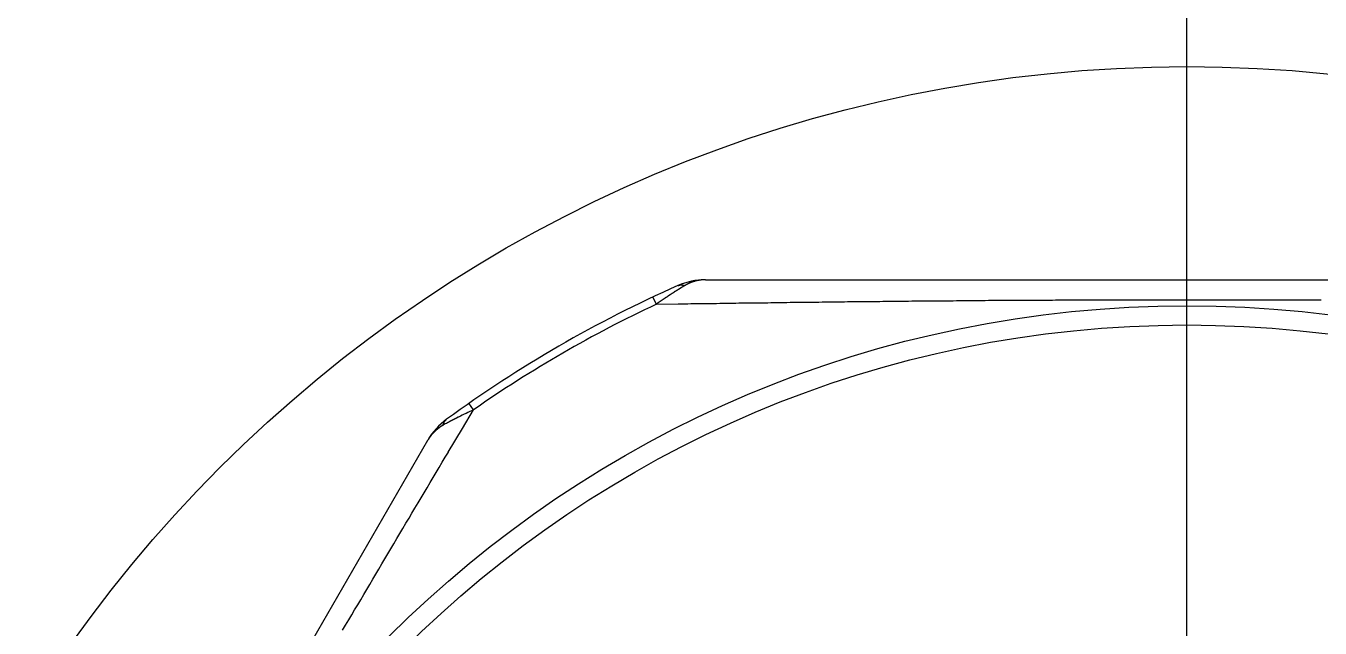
# Model space of a CAD drawing. Header units: millimetres. Extents: x 0 to 5600, y -67 to 2530.
# Drawn here: x 5095.01 to 5104.79, y 937.22 to 941.77 of the extents above; entities that cross this region are included whole.
import ezdxf
from ezdxf.lldxf.tags import DXFTag

# ---------------------------------------------------------------- set-up
doc = ezdxf.new("R2010")
doc.units = ezdxf.units.MM
doc.layers.add('내부선 및 부속', color=4, linetype='Continuous')
doc.layers.add('중심선', color=1, linetype='DASHED')
tags = doc.linetypes.add('DASHDOT', pattern=[70, 31, -13, 13, -13]).pattern_tags.tags
tags[10:11] = [DXFTag(74, 4), DXFTag(75, 0), DXFTag(340, '0'), DXFTag(46, 0.0), DXFTag(50, 0.0), DXFTag(44, 0.0), DXFTag(45, 0.0)]
tags[8:9] = [DXFTag(74, 4), DXFTag(75, 0), DXFTag(340, '0'), DXFTag(46, 0.0), DXFTag(50, 0.0), DXFTag(44, 0.0), DXFTag(45, 0.0)]
tags[6:7] = [DXFTag(74, 4), DXFTag(75, 0), DXFTag(340, '0'), DXFTag(46, 0.0), DXFTag(50, 0.0), DXFTag(44, 0.0), DXFTag(45, 0.0)]
tags[4:5] = [DXFTag(74, 4), DXFTag(75, 0), DXFTag(340, '0'), DXFTag(46, 0.0), DXFTag(50, 0.0), DXFTag(44, 0.0), DXFTag(45, 0.0)]
tags = doc.linetypes.add('DASHED', pattern=[25.72, 12.86, -12.86]).pattern_tags.tags
tags[6:7] = [DXFTag(74, 4), DXFTag(75, 0), DXFTag(340, '0'), DXFTag(46, 0.0), DXFTag(50, 0.0), DXFTag(44, 0.0), DXFTag(45, 0.0)]
tags[4:5] = [DXFTag(74, 4), DXFTag(75, 0), DXFTag(340, '0'), DXFTag(46, 0.0), DXFTag(50, 0.0), DXFTag(44, 0.0), DXFTag(45, 0.0)]

msp = doc.modelspace()

# ---------------------------------------------------------------- linework, layer by layer
at = {"layer": '내부선 및 부속', "linetype": 'Continuous'}
for p, q in [((5100.1444, 939.8493), (5107.4213, 939.8493)), ((5099.7472, 939.719), (5099.7728, 939.6646)), ((5099.7732, 939.6648), (5099.9375, 939.6672)), ((5098.3072, 938.7259), (5098.3917, 938.8672)), ((5098.3912, 938.8669), (5098.3568, 938.9162)), ((5098.2006, 938.5474), (5098.3072, 938.7259)), ((5094.4069, 932.3355), (5098.0454, 938.6375))]:
    msp.add_line(p, q, dxfattribs=at)
at = {"layer": '내부선 및 부속', "linetype": 'Continuous', "flags": 128}
for points in [[(5100.1448, 939.8489), (5100.1438, 939.8489), (5100.1428, 939.8489), (5100.1408, 939.8489), (5100.1398, 939.8489), (5100.1388, 939.8489), (5100.1378, 939.8489), (5100.1368, 939.8489), (5100.1358, 939.8489), (5100.1348, 939.8489), (5100.1338, 939.8489), (5100.1328, 939.8489), (5100.1318, 939.8489), (5100.1308, 939.8489), (5100.1298, 939.8489), (5100.1288, 939.8489), (5100.1278, 939.8489), (5100.1268, 939.8489), (5100.1258, 939.8489), (5100.1248, 939.8489), (5100.1238, 939.8489), (5100.1228, 939.8489), (5100.1218, 939.8479), (5100.1208, 939.8479), (5100.1198, 939.8479), (5100.1188, 939.8479), (5100.1178, 939.8479), (5100.1168, 939.8479), (5100.1158, 939.8479), (5100.1148, 939.8479), (5100.1138, 939.8479), (5100.1128, 939.8479), (5100.1118, 939.8479), (5100.1108, 939.8469), (5100.1098, 939.8469), (5100.1088, 939.8469), (5100.1078, 939.8469), (5100.1068, 939.8469), (5100.1058, 939.8469), (5100.1048, 939.8469), (5100.1038, 939.8459), (5100.1018, 939.8459), (5100.1008, 939.8459), (5100.0998, 939.8459), (5100.0988, 939.8459), (5100.0978, 939.8459), (5100.0968, 939.8459), (5100.0958, 939.8449), (5100.0948, 939.8449), (5100.0938, 939.8449), (5100.0928, 939.8449), (5100.0918, 939.8449), (5100.0908, 939.8439), (5100.0898, 939.8439), (5100.0888, 939.8439), (5100.0878, 939.8439), (5100.0868, 939.8439), (5100.0858, 939.8429), (5100.0848, 939.8429), (5100.0838, 939.8429), (5100.0828, 939.8429), (5100.0818, 939.8429), (5100.0808, 939.8419), (5100.0798, 939.8419), (5100.0788, 939.8419), (5100.0778, 939.8419), (5100.0768, 939.8409), (5100.0758, 939.8409), (5100.0748, 939.8409), (5100.0738, 939.8409), (5100.0728, 939.8399), (5100.0718, 939.8399), (5100.0708, 939.8399), (5100.0698, 939.8399), (5100.0688, 939.8389), (5100.0678, 939.8389), (5100.0668, 939.8389), (5100.0658, 939.8389), (5100.0648, 939.8379), (5100.0638, 939.8379), (5100.0628, 939.8379), (5100.0618, 939.8369), (5100.0608, 939.8369), (5100.0598, 939.8369), (5100.0588, 939.8369), (5100.0578, 939.8359), (5100.0568, 939.8359), (5100.0558, 939.8359), (5100.0548, 939.8349), (5100.0538, 939.8349), (5100.0528, 939.8349), (5100.0518, 939.8339), (5100.0508, 939.8339), (5100.0498, 939.8339), (5100.0488, 939.8329), (5100.0478, 939.8329), (5100.0468, 939.8329), (5100.0458, 939.8319), (5100.0448, 939.8319), (5100.0438, 939.8319), (5100.0428, 939.8309), (5100.0428, 939.8309), (5100.0418, 939.8309), (5100.0408, 939.8309), (5100.0398, 939.8299), (5100.0388, 939.8299), (5100.0378, 939.8299), (5100.0368, 939.8289), (5100.0368, 939.8289), (5100.0358, 939.8279), (5100.0348, 939.8279), (5100.0338, 939.8279), (5100.0328, 939.8269), (5100.0318, 939.8269), (5100.0308, 939.8259), (5100.0298, 939.8259), (5100.0288, 939.8259), (5100.0278, 939.8249), (5100.0268, 939.8249), (5100.0258, 939.8239), (5100.0248, 939.8239), (5100.0238, 939.8239), (5100.0228, 939.8229), (5100.0218, 939.8229), (5100.0208, 939.8219), (5100.0198, 939.8219), (5100.0188, 939.8219), (5100.0178, 939.8209), (5100.0168, 939.8209), (5100.0158, 939.8199), (5100.0158, 939.8199), (5100.0148, 939.8189), (5100.0138, 939.8189), (5100.0128, 939.8179), (5100.0118, 939.8179), (5100.0108, 939.8179), (5100.0098, 939.8169), (5100.0088, 939.8169), (5100.0078, 939.8159), (5100.0068, 939.8159), (5100.0058, 939.8149), (5100.0048, 939.8149), (5100.0038, 939.8139), (5100.0028, 939.8139), (5100.0028, 939.8129), (5100.0018, 939.8129), (5100.0008, 939.8119), (5099.9998, 939.8119), (5099.9988, 939.8109), (5099.9978, 939.8109), (5099.9968, 939.8099), (5099.9958, 939.8099), (5099.9948, 939.8089), (5099.9938, 939.8089), (5099.9928, 939.8079), (5099.9928, 939.8079), (5099.9918, 939.8069), (5099.9908, 939.8069), (5099.9898, 939.8059), (5099.9888, 939.8059), (5099.9878, 939.8049), (5099.9878, 939.8049)], [(5099.9878, 939.8049), (5099.9868, 939.8049), (5099.9858, 939.8039), (5099.9848, 939.8039), (5099.9838, 939.8029), (5099.9828, 939.8019), (5099.9818, 939.8019), (5099.9808, 939.8009), (5099.9798, 939.8009), (5099.9788, 939.7999), (5099.9778, 939.7989), (5099.9768, 939.7989), (5099.9758, 939.7979), (5099.9748, 939.7979), (5099.9738, 939.7969), (5099.9728, 939.7959), (5099.9718, 939.7959), (5099.9708, 939.7949), (5099.9698, 939.7949), (5099.9688, 939.7939), (5099.9678, 939.7929), (5099.9668, 939.7929), (5099.9658, 939.7919), (5099.9648, 939.7919), (5099.9638, 939.7909), (5099.9628, 939.7899), (5099.9618, 939.7899), (5099.9608, 939.7889), (5099.9598, 939.7889), (5099.9588, 939.7879), (5099.9578, 939.7869), (5099.9568, 939.7869), (5099.9558, 939.7859), (5099.9548, 939.7849), (5099.9538, 939.7849), (5099.9528, 939.7839), (5099.9518, 939.7839), (5099.9508, 939.7829), (5099.9498, 939.7819), (5099.9488, 939.7819), (5099.9478, 939.7809), (5099.9468, 939.7809), (5099.9458, 939.7799), (5099.9448, 939.7789), (5099.9438, 939.7789), (5099.9428, 939.7779), (5099.9418, 939.7769), (5099.9408, 939.7769), (5099.9398, 939.7759), (5099.9388, 939.7759), (5099.9378, 939.7749), (5099.9368, 939.7739), (5099.9358, 939.7739), (5099.9348, 939.7729), (5099.9338, 939.7719), (5099.9328, 939.7719), (5099.9318, 939.7709), (5099.9308, 939.7709), (5099.9298, 939.7699), (5099.9288, 939.7689), (5099.9278, 939.7689), (5099.9268, 939.7679), (5099.9258, 939.7669), (5099.9248, 939.7669), (5099.9238, 939.7659), (5099.9228, 939.7659), (5099.9218, 939.7649), (5099.9208, 939.7639), (5099.9198, 939.7639), (5099.9188, 939.7629), (5099.9178, 939.7619), (5099.9168, 939.7619), (5099.9158, 939.7609), (5099.9148, 939.7609), (5099.9138, 939.7599), (5099.9128, 939.7589), (5099.9118, 939.7589), (5099.9108, 939.7579), (5099.9098, 939.7569), (5099.9088, 939.7569), (5099.9078, 939.7559), (5099.9078, 939.7559), (5099.9068, 939.7549), (5099.9058, 939.7539), (5099.9048, 939.7539), (5099.9038, 939.7529), (5099.9028, 939.7519), (5099.9018, 939.7519), (5099.9008, 939.7509), (5099.8998, 939.7499), (5099.8988, 939.7499), (5099.8978, 939.7489), (5099.8968, 939.7489), (5099.8958, 939.7479), (5099.8948, 939.7469), (5099.8938, 939.7469), (5099.8928, 939.7459), (5099.8918, 939.7449), (5099.8908, 939.7449), (5099.8898, 939.7439), (5099.8888, 939.7429), (5099.8888, 939.7429), (5099.8878, 939.7429), (5099.8868, 939.7419), (5099.8858, 939.7409), (5099.8848, 939.7409), (5099.8838, 939.7399), (5099.8828, 939.7399), (5099.8818, 939.7389), (5099.8808, 939.7379), (5099.8798, 939.7379), (5099.8788, 939.7369), (5099.8778, 939.7359), (5099.8768, 939.7359), (5099.8758, 939.7349), (5099.8748, 939.7339), (5099.8738, 939.7339), (5099.8728, 939.7329), (5099.8718, 939.7319), (5099.8708, 939.7319), (5099.8698, 939.7309), (5099.8688, 939.7309), (5099.8678, 939.7299), (5099.8668, 939.7289), (5099.8658, 939.7289), (5099.8648, 939.7279), (5099.8638, 939.7269), (5099.8628, 939.7269), (5099.8618, 939.7259), (5099.8618, 939.7249), (5099.8608, 939.7249), (5099.8598, 939.7239), (5099.8588, 939.7229), (5099.8578, 939.7229), (5099.8568, 939.7219), (5099.8558, 939.7209), (5099.8548, 939.7209), (5099.8538, 939.7199), (5099.8528, 939.7189), (5099.8518, 939.7189), (5099.8508, 939.7179), (5099.8498, 939.7179), (5099.8488, 939.7169), (5099.8478, 939.7159), (5099.8468, 939.7159), (5099.8458, 939.7149), (5099.8448, 939.7139), (5099.8438, 939.7139), (5099.8428, 939.7129), (5099.8418, 939.7119), (5099.8408, 939.7119), (5099.8398, 939.7109), (5099.8388, 939.7099), (5099.8378, 939.7099), (5099.8368, 939.7089), (5099.8358, 939.7079), (5099.8348, 939.7079), (5099.8338, 939.7069), (5099.8328, 939.7059), (5099.8318, 939.7059), (5099.8308, 939.7049), (5099.8308, 939.7049)], [(5099.9368, 939.8049), (5099.9368, 939.8059), (5099.9368, 939.8059), (5099.9378, 939.8059), (5099.9378, 939.8059), (5099.9378, 939.8059), (5099.9378, 939.8059), (5099.9388, 939.8059), (5099.9388, 939.8059), (5099.9388, 939.8069), (5099.9398, 939.8069), (5099.9398, 939.8069), (5099.9398, 939.8069), (5099.9408, 939.8069), (5099.9408, 939.8069), (5099.9408, 939.8069), (5099.9418, 939.8069), (5099.9418, 939.8069), (5099.9418, 939.8069), (5099.9418, 939.8079), (5099.9428, 939.8079), (5099.9428, 939.8079), (5099.9428, 939.8079), (5099.9438, 939.8079), (5099.9438, 939.8079), (5099.9438, 939.8079), (5099.9448, 939.8079), (5099.9448, 939.8079), (5099.9448, 939.8079), (5099.9458, 939.8079), (5099.9458, 939.8089), (5099.9458, 939.8089), (5099.9468, 939.8089), (5099.9468, 939.8089), (5099.9468, 939.8089), (5099.9478, 939.8089), (5099.9478, 939.8089), (5099.9478, 939.8089), (5099.9488, 939.8089), (5099.9488, 939.8089), (5099.9488, 939.8089), (5099.9498, 939.8089), (5099.9498, 939.8089), (5099.9498, 939.8089), (5099.9508, 939.8089), (5099.9508, 939.8099), (5099.9508, 939.8099), (5099.9508, 939.8099), (5099.9518, 939.8099), (5099.9518, 939.8099), (5099.9518, 939.8099), (5099.9528, 939.8099), (5099.9528, 939.8099), (5099.9528, 939.8099), (5099.9538, 939.8099), (5099.9538, 939.8099), (5099.9538, 939.8099), (5099.9548, 939.8099), (5099.9548, 939.8099), (5099.9548, 939.8099), (5099.9558, 939.8099), (5099.9558, 939.8099), (5099.9558, 939.8099), (5099.9568, 939.8099), (5099.9568, 939.8099), (5099.9568, 939.8099), (5099.9578, 939.8099), (5099.9578, 939.8099), (5099.9578, 939.8099), (5099.9588, 939.8099), (5099.9588, 939.8099), (5099.9588, 939.8099), (5099.9598, 939.8099), (5099.9598, 939.8099), (5099.9598, 939.8099), (5099.9608, 939.8099), (5099.9608, 939.8099), (5099.9608, 939.8099), (5099.9618, 939.8099), (5099.9618, 939.8099), (5099.9618, 939.8099), (5099.9628, 939.8099), (5099.9628, 939.8099), (5099.9628, 939.8099), (5099.9638, 939.8099), (5099.9638, 939.8099), (5099.9638, 939.8099), (5099.9648, 939.8099), (5099.9648, 939.8099), (5099.9648, 939.8099), (5099.9658, 939.8099), (5099.9658, 939.8099), (5099.9658, 939.8099), (5099.9668, 939.8099), (5099.9668, 939.8099), (5099.9668, 939.8099), (5099.9678, 939.8099), (5099.9678, 939.8099), (5099.9678, 939.8099), (5099.9688, 939.8099), (5099.9688, 939.8099), (5099.9688, 939.8099), (5099.9688, 939.8099), (5099.9698, 939.8099), (5099.9698, 939.8099), (5099.9698, 939.8099), (5099.9708, 939.8099), (5099.9708, 939.8099), (5099.9708, 939.8099), (5099.9718, 939.8089), (5099.9718, 939.8089), (5099.9718, 939.8089), (5099.9728, 939.8089), (5099.9728, 939.8089), (5099.9728, 939.8089), (5099.9738, 939.8089), (5099.9738, 939.8089), (5099.9738, 939.8089), (5099.9748, 939.8089), (5099.9748, 939.8089), (5099.9748, 939.8089), (5099.9758, 939.8089), (5099.9758, 939.8089), (5099.9758, 939.8089), (5099.9768, 939.8089), (5099.9768, 939.8089), (5099.9768, 939.8079), (5099.9778, 939.8079), (5099.9778, 939.8079), (5099.9778, 939.8079), (5099.9788, 939.8079), (5099.9788, 939.8079), (5099.9788, 939.8079), (5099.9798, 939.8079), (5099.9798, 939.8079), (5099.9798, 939.8079), (5099.9808, 939.8079), (5099.9808, 939.8079), (5099.9808, 939.8079), (5099.9808, 939.8069), (5099.9818, 939.8069), (5099.9818, 939.8069), (5099.9818, 939.8069), (5099.9828, 939.8069), (5099.9828, 939.8069), (5099.9828, 939.8069), (5099.9838, 939.8069), (5099.9838, 939.8069), (5099.9838, 939.8069), (5099.9848, 939.8069), (5099.9848, 939.8059), (5099.9848, 939.8059), (5099.9858, 939.8059), (5099.9858, 939.8059), (5099.9858, 939.8059), (5099.9868, 939.8059), (5099.9868, 939.8059), (5099.9868, 939.8059), (5099.9878, 939.8059), (5099.9878, 939.8049), (5099.9878, 939.8049), (5099.9878, 939.8049)], [(5099.9378, 939.6669), (5099.9618, 939.6679), (5099.9858, 939.6679), (5100.0098, 939.6679), (5100.0338, 939.6689), (5100.0588, 939.6689), (5100.0828, 939.6689), (5100.1068, 939.6699), (5100.1308, 939.6699), (5100.1548, 939.6699), (5100.1798, 939.6709), (5100.2038, 939.6709), (5100.2278, 939.6709), (5100.2518, 939.6719), (5100.2758, 939.6719), (5100.2998, 939.6719), (5100.3248, 939.6729), (5100.3488, 939.6729), (5100.3728, 939.6729), (5100.3968, 939.6739), (5100.4208, 939.6739), (5100.4458, 939.6739), (5100.4698, 939.6749), (5100.4938, 939.6749), (5100.5178, 939.6749), (5100.5418, 939.6759), (5100.5658, 939.6759), (5100.5908, 939.6759), (5100.6148, 939.6759), (5100.6388, 939.6769), (5100.6628, 939.6769), (5100.6868, 939.6769), (5100.7118, 939.6779), (5100.7358, 939.6779), (5100.7598, 939.6779), (5100.7838, 939.6789), (5100.8078, 939.6789), (5100.8318, 939.6789), (5100.8568, 939.6799), (5100.8808, 939.6799), (5100.9048, 939.6799), (5100.9288, 939.6799), (5100.9528, 939.6809), (5100.9778, 939.6809), (5101.0018, 939.6809), (5101.0258, 939.6819), (5101.0498, 939.6819), (5101.0738, 939.6819), (5101.0978, 939.6819), (5101.1228, 939.6829), (5101.1468, 939.6829), (5101.1708, 939.6829), (5101.1948, 939.6829), (5101.2188, 939.6839), (5101.2438, 939.6839), (5101.2678, 939.6839), (5101.2918, 939.6849), (5101.3158, 939.6849), (5101.3398, 939.6849), (5101.3648, 939.6849), (5101.3888, 939.6859), (5101.4128, 939.6859), (5101.4368, 939.6859), (5101.4608, 939.6859), (5101.4848, 939.6869), (5101.5098, 939.6869), (5101.5338, 939.6869), (5101.5578, 939.6869), (5101.5818, 939.6879), (5101.6058, 939.6879), (5101.6308, 939.6879), (5101.6548, 939.6879), (5101.6788, 939.6879), (5101.7028, 939.6889), (5101.7268, 939.6889), (5101.7508, 939.6889), (5101.7758, 939.6889), (5101.7998, 939.6899), (5101.8238, 939.6899), (5101.8478, 939.6899), (5101.8718, 939.6899), (5101.8968, 939.6899), (5101.9208, 939.6909), (5101.9448, 939.6909), (5101.9688, 939.6909), (5101.9928, 939.6909), (5102.0168, 939.6909), (5102.0418, 939.6919), (5102.0658, 939.6919), (5102.0898, 939.6919), (5102.1138, 939.6919), (5102.1378, 939.6919), (5102.1628, 939.6929), (5102.1868, 939.6929), (5102.2108, 939.6929), (5102.2348, 939.6929), (5102.2588, 939.6929), (5102.2838, 939.6939), (5102.3078, 939.6939), (5102.3318, 939.6939), (5102.3558, 939.6939), (5102.3558, 939.6939), (5102.3798, 939.6939), (5102.4038, 939.6939), (5102.4288, 939.6939), (5102.4528, 939.6949), (5102.4768, 939.6949), (5102.5008, 939.6949), (5102.5248, 939.6949), (5102.5498, 939.6949), (5102.5738, 939.6949), (5102.5978, 939.6959), (5102.6218, 939.6959), (5102.6458, 939.6959), (5102.6698, 939.6959), (5102.6948, 939.6959), (5102.7188, 939.6959), (5102.7428, 939.6959), (5102.7668, 939.6959), (5102.7908, 939.6969), (5102.8158, 939.6969), (5102.8398, 939.6969), (5102.8638, 939.6969), (5102.8878, 939.6969), (5102.9118, 939.6969), (5102.9368, 939.6969), (5102.9608, 939.6969), (5102.9848, 939.6969), (5103.0088, 939.6979), (5103.0328, 939.6979), (5103.0568, 939.6979), (5103.0818, 939.6979), (5103.1058, 939.6979), (5103.1298, 939.6979), (5103.1538, 939.6979), (5103.1778, 939.6979), (5103.2028, 939.6979), (5103.2268, 939.6979), (5103.2508, 939.6979), (5103.2748, 939.6979), (5103.2988, 939.6979), (5103.3238, 939.6979), (5103.3478, 939.6989), (5103.3718, 939.6989), (5103.3958, 939.6989), (5103.4198, 939.6989), (5103.4438, 939.6989), (5103.4688, 939.6989), (5103.4928, 939.6989), (5103.5168, 939.6989), (5103.5408, 939.6989), (5103.5648, 939.6989), (5103.5898, 939.6989), (5103.6138, 939.6989), (5103.6378, 939.6989), (5103.6618, 939.6989), (5103.6858, 939.6989), (5103.7098, 939.6989), (5103.7348, 939.6989), (5103.7588, 939.6989), (5103.7828, 939.6989), (5103.7828, 939.6989)], [(5103.7828, 939.6989), (5103.8068, 939.6989), (5103.8308, 939.6989), (5103.8558, 939.6989), (5103.8798, 939.6989), (5103.9038, 939.6989), (5103.9278, 939.6989), (5103.9518, 939.6989), (5103.9768, 939.6989), (5104.0008, 939.6989), (5104.0248, 939.6989), (5104.0488, 939.6989), (5104.0728, 939.6989), (5104.0968, 939.6989), (5104.1218, 939.6989), (5104.1458, 939.6989), (5104.1698, 939.6989), (5104.1938, 939.6989), (5104.2178, 939.6989), (5104.2428, 939.6989), (5104.2668, 939.6979), (5104.2908, 939.6979), (5104.3148, 939.6979), (5104.3388, 939.6979), (5104.3628, 939.6979), (5104.3878, 939.6979), (5104.4118, 939.6979), (5104.4358, 939.6979), (5104.4598, 939.6979), (5104.4838, 939.6979), (5104.5088, 939.6979), (5104.5328, 939.6979), (5104.5568, 939.6979), (5104.5808, 939.6969), (5104.6048, 939.6969), (5104.6298, 939.6969), (5104.6538, 939.6969), (5104.6778, 939.6969), (5104.7018, 939.6969), (5104.7258, 939.6969), (5104.7498, 939.6969), (5104.7748, 939.6969), (5104.7988, 939.6969)], [(5098.1618, 938.7509), (5098.1608, 938.7509), (5098.1608, 938.7499), (5098.1598, 938.7499), (5098.1598, 938.7499), (5098.1588, 938.7489), (5098.1588, 938.7489), (5098.1578, 938.7489), (5098.1568, 938.7479), (5098.1568, 938.7479), (5098.1558, 938.7479), (5098.1558, 938.7469), (5098.1548, 938.7469), (5098.1548, 938.7469), (5098.1538, 938.7459), (5098.1528, 938.7459), (5098.1528, 938.7459), (5098.1518, 938.7449), (5098.1518, 938.7449), (5098.1508, 938.7449), (5098.1508, 938.7439), (5098.1498, 938.7439), (5098.1488, 938.7439), (5098.1488, 938.7429), (5098.1478, 938.7429), (5098.1478, 938.7429), (5098.1468, 938.7419), (5098.1468, 938.7419), (5098.1458, 938.7409), (5098.1458, 938.7409), (5098.1448, 938.7409), (5098.1438, 938.7399), (5098.1438, 938.7399), (5098.1428, 938.7399), (5098.1428, 938.7389), (5098.1418, 938.7389), (5098.1418, 938.7389), (5098.1408, 938.7379), (5098.1408, 938.7379), (5098.1398, 938.7379), (5098.1398, 938.7369), (5098.1388, 938.7369), (5098.1378, 938.7359), (5098.1378, 938.7359), (5098.1368, 938.7359), (5098.1368, 938.7349), (5098.1358, 938.7349), (5098.1358, 938.7349), (5098.1348, 938.7339), (5098.1348, 938.7339), (5098.1338, 938.7329), (5098.1338, 938.7329), (5098.1328, 938.7329), (5098.1318, 938.7319), (5098.1318, 938.7319), (5098.1308, 938.7309), (5098.1308, 938.7309), (5098.1298, 938.7309), (5098.1298, 938.7299), (5098.1288, 938.7299), (5098.1288, 938.7299), (5098.1278, 938.7289), (5098.1278, 938.7289), (5098.1268, 938.7279), (5098.1268, 938.7279), (5098.1258, 938.7279), (5098.1258, 938.7269), (5098.1248, 938.7269), (5098.1248, 938.7259), (5098.1238, 938.7259), (5098.1228, 938.7259), (5098.1228, 938.7249), (5098.1218, 938.7249), (5098.1218, 938.7239), (5098.1208, 938.7239), (5098.1208, 938.7239), (5098.1198, 938.7229), (5098.1198, 938.7229), (5098.1188, 938.7219), (5098.1188, 938.7219), (5098.1178, 938.7219), (5098.1178, 938.7209), (5098.1168, 938.7209), (5098.1168, 938.7199), (5098.1158, 938.7199), (5098.1158, 938.7189), (5098.1148, 938.7189), (5098.1148, 938.7189), (5098.1138, 938.7179), (5098.1138, 938.7179), (5098.1128, 938.7169), (5098.1128, 938.7169), (5098.1118, 938.7169), (5098.1118, 938.7159), (5098.1108, 938.7159), (5098.1108, 938.7149), (5098.1098, 938.7149), (5098.1098, 938.7139), (5098.1088, 938.7139), (5098.1088, 938.7139), (5098.1078, 938.7129), (5098.1078, 938.7129), (5098.1078, 938.7129), (5098.1068, 938.7119), (5098.1068, 938.7119), (5098.1058, 938.7109), (5098.1058, 938.7109), (5098.1048, 938.7099), (5098.1048, 938.7099), (5098.1038, 938.7099), (5098.1038, 938.7089), (5098.1028, 938.7089), (5098.1028, 938.7079), (5098.1018, 938.7079), (5098.1018, 938.7069), (5098.1008, 938.7069), (5098.1008, 938.7059), (5098.0998, 938.7059), (5098.0998, 938.7059), (5098.0988, 938.7049), (5098.0988, 938.7049), (5098.0978, 938.7039), (5098.0978, 938.7039), (5098.0968, 938.7029), (5098.0968, 938.7029), (5098.0958, 938.7019), (5098.0958, 938.7019), (5098.0958, 938.7009), (5098.0948, 938.7009), (5098.0948, 938.7009)], [(5098.1618, 938.7509), (5098.1618, 938.7509), (5098.1618, 938.7519), (5098.1618, 938.7519), (5098.1618, 938.7519), (5098.1618, 938.7529), (5098.1618, 938.7529), (5098.1618, 938.7529), (5098.1618, 938.7539), (5098.1628, 938.7539), (5098.1628, 938.7539), (5098.1628, 938.7549), (5098.1628, 938.7549), (5098.1628, 938.7549), (5098.1628, 938.7559), (5098.1628, 938.7559), (5098.1628, 938.7559), (5098.1628, 938.7559), (5098.1628, 938.7569), (5098.1628, 938.7569), (5098.1628, 938.7569), (5098.1628, 938.7579), (5098.1638, 938.7579), (5098.1638, 938.7579), (5098.1638, 938.7589), (5098.1638, 938.7589), (5098.1638, 938.7589), (5098.1638, 938.7599), (5098.1638, 938.7599), (5098.1638, 938.7599), (5098.1638, 938.7609), (5098.1638, 938.7609), (5098.1638, 938.7609), (5098.1648, 938.7619), (5098.1648, 938.7619), (5098.1648, 938.7619), (5098.1648, 938.7619), (5098.1648, 938.7629), (5098.1648, 938.7629), (5098.1648, 938.7629), (5098.1648, 938.7639), (5098.1648, 938.7639), (5098.1648, 938.7639), (5098.1658, 938.7649), (5098.1658, 938.7649), (5098.1658, 938.7649), (5098.1658, 938.7659), (5098.1658, 938.7659), (5098.1658, 938.7659), (5098.1658, 938.7669), (5098.1658, 938.7669), (5098.1668, 938.7669), (5098.1668, 938.7669), (5098.1668, 938.7679), (5098.1668, 938.7679), (5098.1668, 938.7679), (5098.1668, 938.7689), (5098.1668, 938.7689), (5098.1668, 938.7689), (5098.1678, 938.7699), (5098.1678, 938.7699), (5098.1678, 938.7699), (5098.1678, 938.7699), (5098.1678, 938.7709), (5098.1678, 938.7709), (5098.1678, 938.7709), (5098.1688, 938.7719), (5098.1688, 938.7719), (5098.1688, 938.7719), (5098.1688, 938.7729), (5098.1688, 938.7729), (5098.1688, 938.7729), (5098.1688, 938.7739), (5098.1698, 938.7739), (5098.1698, 938.7739), (5098.1698, 938.7739), (5098.1698, 938.7749), (5098.1698, 938.7749), (5098.1698, 938.7749), (5098.1708, 938.7759), (5098.1708, 938.7759), (5098.1708, 938.7759), (5098.1708, 938.7759), (5098.1708, 938.7769), (5098.1708, 938.7769), (5098.1718, 938.7769), (5098.1718, 938.7779), (5098.1718, 938.7779), (5098.1718, 938.7779), (5098.1718, 938.7779), (5098.1718, 938.7789), (5098.1728, 938.7789), (5098.1728, 938.7789), (5098.1728, 938.7799), (5098.1728, 938.7799), (5098.1728, 938.7799), (5098.1728, 938.7799), (5098.1738, 938.7809), (5098.1738, 938.7809), (5098.1738, 938.7809), (5098.1738, 938.7819), (5098.1738, 938.7819), (5098.1738, 938.7819), (5098.1748, 938.7819), (5098.1748, 938.7819), (5098.1748, 938.7829), (5098.1748, 938.7829), (5098.1748, 938.7829), (5098.1758, 938.7829), (5098.1758, 938.7839), (5098.1758, 938.7839), (5098.1758, 938.7839), (5098.1758, 938.7849), (5098.1768, 938.7849), (5098.1768, 938.7849), (5098.1768, 938.7849), (5098.1768, 938.7859), (5098.1768, 938.7859), (5098.1778, 938.7859), (5098.1778, 938.7859), (5098.1778, 938.7869), (5098.1778, 938.7869), (5098.1778, 938.7869), (5098.1788, 938.7869), (5098.1788, 938.7879), (5098.1788, 938.7879), (5098.1788, 938.7879), (5098.1798, 938.7879), (5098.1798, 938.7889), (5098.1798, 938.7889), (5098.1798, 938.7889), (5098.1808, 938.7889), (5098.1808, 938.7899), (5098.1808, 938.7899), (5098.1808, 938.7899), (5098.1808, 938.7899), (5098.1818, 938.7899), (5098.1818, 938.7909), (5098.1818, 938.7909), (5098.1818, 938.7909), (5098.1828, 938.7909), (5098.1828, 938.7919), (5098.1828, 938.7919), (5098.1828, 938.7919), (5098.1838, 938.7919), (5098.1838, 938.7929), (5098.1838, 938.7929), (5098.1838, 938.7929), (5098.1848, 938.7929), (5098.1848, 938.7929), (5098.1848, 938.7939), (5098.1848, 938.7939), (5098.1858, 938.7939), (5098.1858, 938.7939), (5098.1858, 938.7939), (5098.1858, 938.7949), (5098.1868, 938.7949), (5098.1868, 938.7949), (5098.1868, 938.7949), (5098.1868, 938.7949), (5098.1878, 938.7959), (5098.1878, 938.7959)], [(5098.2778, 938.8129), (5098.2778, 938.8119), (5098.2768, 938.8119), (5098.2768, 938.8119), (5098.2758, 938.8119), (5098.2758, 938.8109), (5098.2748, 938.8109), (5098.2748, 938.8109), (5098.2738, 938.8109), (5098.2738, 938.8099), (5098.2728, 938.8099), (5098.2728, 938.8099), (5098.2718, 938.8089), (5098.2718, 938.8089), (5098.2708, 938.8089), (5098.2698, 938.8089), (5098.2698, 938.8079), (5098.2688, 938.8079), (5098.2688, 938.8079), (5098.2678, 938.8079), (5098.2678, 938.8069), (5098.2668, 938.8069), (5098.2668, 938.8069), (5098.2658, 938.8069), (5098.2658, 938.8059), (5098.2648, 938.8059), (5098.2648, 938.8059), (5098.2638, 938.8049), (5098.2638, 938.8049), (5098.2628, 938.8049), (5098.2618, 938.8049), (5098.2618, 938.8039), (5098.2608, 938.8039), (5098.2608, 938.8039), (5098.2598, 938.8039), (5098.2598, 938.8029), (5098.2588, 938.8029), (5098.2588, 938.8029), (5098.2578, 938.8019), (5098.2578, 938.8019), (5098.2568, 938.8019), (5098.2568, 938.8019), (5098.2558, 938.8009), (5098.2558, 938.8009), (5098.2548, 938.8009), (5098.2548, 938.8009), (5098.2538, 938.7999), (5098.2528, 938.7999), (5098.2528, 938.7999), (5098.2518, 938.7989), (5098.2518, 938.7989), (5098.2508, 938.7989), (5098.2508, 938.7989), (5098.2498, 938.7979), (5098.2498, 938.7979), (5098.2488, 938.7979), (5098.2488, 938.7979), (5098.2478, 938.7969), (5098.2478, 938.7969), (5098.2468, 938.7969), (5098.2468, 938.7959), (5098.2458, 938.7959), (5098.2448, 938.7959), (5098.2448, 938.7959), (5098.2438, 938.7949), (5098.2438, 938.7949), (5098.2428, 938.7949), (5098.2428, 938.7949), (5098.2418, 938.7939), (5098.2418, 938.7939), (5098.2408, 938.7939), (5098.2408, 938.7929), (5098.2398, 938.7929), (5098.2398, 938.7929), (5098.2388, 938.7929), (5098.2388, 938.7919), (5098.2378, 938.7919), (5098.2378, 938.7919), (5098.2368, 938.7919), (5098.2358, 938.7909), (5098.2358, 938.7909), (5098.2348, 938.7909), (5098.2348, 938.7899), (5098.2338, 938.7899), (5098.2338, 938.7899), (5098.2328, 938.7899), (5098.2328, 938.7889), (5098.2318, 938.7889), (5098.2318, 938.7889), (5098.2308, 938.7889), (5098.2308, 938.7879), (5098.2298, 938.7879), (5098.2298, 938.7879), (5098.2288, 938.7869), (5098.2288, 938.7869), (5098.2278, 938.7869), (5098.2268, 938.7869), (5098.2268, 938.7859), (5098.2258, 938.7859), (5098.2258, 938.7859), (5098.2248, 938.7859), (5098.2248, 938.7859), (5098.2248, 938.7849), (5098.2238, 938.7849), (5098.2238, 938.7849), (5098.2228, 938.7839), (5098.2228, 938.7839), (5098.2218, 938.7839), (5098.2218, 938.7839), (5098.2208, 938.7829), (5098.2208, 938.7829), (5098.2198, 938.7829), (5098.2198, 938.7819), (5098.2188, 938.7819), (5098.2188, 938.7819), (5098.2178, 938.7819), (5098.2168, 938.7809), (5098.2168, 938.7809), (5098.2158, 938.7809), (5098.2158, 938.7809), (5098.2148, 938.7799), (5098.2148, 938.7799), (5098.2138, 938.7799), (5098.2138, 938.7789), (5098.2128, 938.7789), (5098.2128, 938.7789), (5098.2118, 938.7789), (5098.2118, 938.7779), (5098.2108, 938.7779), (5098.2108, 938.7779), (5098.2098, 938.7769), (5098.2098, 938.7769), (5098.2088, 938.7769), (5098.2088, 938.7769), (5098.2078, 938.7759), (5098.2068, 938.7759), (5098.2068, 938.7759), (5098.2058, 938.7749), (5098.2058, 938.7749), (5098.2048, 938.7749), (5098.2048, 938.7749), (5098.2038, 938.7739), (5098.2038, 938.7739), (5098.2028, 938.7739), (5098.2028, 938.7729), (5098.2018, 938.7729), (5098.2018, 938.7729), (5098.2008, 938.7729), (5098.2008, 938.7719), (5098.1998, 938.7719), (5098.1998, 938.7719), (5098.1988, 938.7719), (5098.1988, 938.7709), (5098.1978, 938.7709), (5098.1968, 938.7709), (5098.1968, 938.7699), (5098.1958, 938.7699), (5098.1958, 938.7699), (5098.1948, 938.7699), (5098.1948, 938.7689), (5098.1938, 938.7689), (5098.1938, 938.7689)], [(5098.0948, 938.7009), (5098.0948, 938.7009), (5098.0938, 938.6999), (5098.0938, 938.6999), (5098.0928, 938.6989), (5098.0928, 938.6989), (5098.0918, 938.6979), (5098.0918, 938.6979), (5098.0908, 938.6969), (5098.0908, 938.6969), (5098.0908, 938.6969), (5098.0898, 938.6959), (5098.0898, 938.6959), (5098.0888, 938.6949), (5098.0888, 938.6949), (5098.0878, 938.6939), (5098.0878, 938.6939), (5098.0868, 938.6929), (5098.0868, 938.6929), (5098.0868, 938.6919), (5098.0858, 938.6919), (5098.0858, 938.6919), (5098.0848, 938.6909), (5098.0848, 938.6909), (5098.0838, 938.6899), (5098.0838, 938.6899), (5098.0838, 938.6889), (5098.0828, 938.6889), (5098.0828, 938.6879), (5098.0818, 938.6879), (5098.0818, 938.6869), (5098.0808, 938.6869), (5098.0808, 938.6859), (5098.0808, 938.6859), (5098.0798, 938.6849), (5098.0798, 938.6849), (5098.0788, 938.6839), (5098.0788, 938.6839), (5098.0788, 938.6829), (5098.0778, 938.6829), (5098.0778, 938.6829), (5098.0768, 938.6819), (5098.0768, 938.6819), (5098.0758, 938.6809), (5098.0758, 938.6809), (5098.0758, 938.6799), (5098.0748, 938.6799), (5098.0748, 938.6789), (5098.0738, 938.6789), (5098.0738, 938.6779), (5098.0738, 938.6779), (5098.0728, 938.6769), (5098.0728, 938.6769), (5098.0718, 938.6759), (5098.0718, 938.6759), (5098.0718, 938.6749), (5098.0708, 938.6749), (5098.0708, 938.6739), (5098.0698, 938.6739), (5098.0698, 938.6729), (5098.0698, 938.6729), (5098.0688, 938.6719), (5098.0688, 938.6719), (5098.0678, 938.6709), (5098.0678, 938.6709), (5098.0678, 938.6699), (5098.0668, 938.6699), (5098.0668, 938.6689), (5098.0658, 938.6689), (5098.0658, 938.6679), (5098.0658, 938.6679), (5098.0648, 938.6669), (5098.0648, 938.6669), (5098.0648, 938.6659), (5098.0638, 938.6659), (5098.0638, 938.6649), (5098.0628, 938.6649), (5098.0628, 938.6639), (5098.0628, 938.6639), (5098.0618, 938.6629), (5098.0618, 938.6629), (5098.0608, 938.6619), (5098.0608, 938.6619), (5098.0608, 938.6609), (5098.0598, 938.6609), (5098.0598, 938.6599), (5098.0598, 938.6589), (5098.0588, 938.6589), (5098.0588, 938.6579), (5098.0588, 938.6579), (5098.0578, 938.6569), (5098.0578, 938.6569), (5098.0568, 938.6559), (5098.0568, 938.6559), (5098.0568, 938.6549), (5098.0558, 938.6549), (5098.0558, 938.6539), (5098.0558, 938.6539), (5098.0548, 938.6529), (5098.0548, 938.6529), (5098.0548, 938.6519), (5098.0548, 938.6519), (5098.0538, 938.6519), (5098.0538, 938.6509), (5098.0538, 938.6509), (5098.0528, 938.6499), (5098.0528, 938.6489), (5098.0528, 938.6489), (5098.0518, 938.6479), (5098.0518, 938.6479), (5098.0518, 938.6469), (5098.0508, 938.6469), (5098.0508, 938.6459), (5098.0508, 938.6459), (5098.0498, 938.6449), (5098.0498, 938.6449), (5098.0498, 938.6439), (5098.0488, 938.6439), (5098.0488, 938.6429), (5098.0488, 938.6419), (5098.0478, 938.6419), (5098.0478, 938.6409), (5098.0478, 938.6409), (5098.0468, 938.6399), (5098.0468, 938.6399), (5098.0468, 938.6389), (5098.0458, 938.6389), (5098.0458, 938.6379), (5098.0458, 938.6379), (5098.0458, 938.6379)], [(5097.4018, 937.2029), (5097.4248, 937.2409), (5097.4478, 937.2799), (5097.4708, 937.3179), (5097.4928, 937.3569), (5097.5158, 937.3949), (5097.5388, 937.4329), (5097.5618, 937.4719), (5097.5838, 937.5099), (5097.6068, 937.5489), (5097.6298, 937.5869), (5097.6528, 937.6259), (5097.6748, 937.6639), (5097.6978, 937.7029), (5097.7208, 937.7409), (5097.7438, 937.7789), (5097.7668, 937.8179), (5097.7888, 937.8559), (5097.8118, 937.8949), (5097.8348, 937.9329), (5097.8578, 937.9719), (5097.8808, 938.0099), (5097.9038, 938.0479), (5097.9258, 938.0869), (5097.9488, 938.1249), (5097.9718, 938.1639), (5097.9948, 938.2019), (5098.0178, 938.2399), (5098.0408, 938.2789), (5098.0638, 938.3169), (5098.0858, 938.3559), (5098.1088, 938.3939), (5098.1318, 938.4319), (5098.1548, 938.4709), (5098.1778, 938.5089), (5098.2008, 938.5469), (5098.2008, 938.5469)]]:
    msp.add_lwpolyline(points, dxfattribs=at)
at = {"layer": '내부선 및 부속', "linetype": 'Continuous'}
for radius in [21.0442, 18.6998, 10.3351, 8.5292, 8.384]:
    msp.add_circle((5103.7828, 931.1237), radius, dxfattribs=at)
for centre, radius, start, end in [((5103.7828, 931.1237), 33.3628, 38.03057, 321.96943), ((5103.7828, 931.1237), 25.1775, 57.6319, 302.36819), ((5103.7828, 931.1237), 21.121, 9.88977, 350.11023), ((5100.1444, 939.336), 0.5133, 90, 113.89551), ((5103.7828, 931.1237), 9.4956, 113.89551, 126.10449), ((5103.7828, 931.1237), 9.4354, 115.1474, 124.84606), ((5102.3084, 936.0643), 4.4035, 124.23177, 125.15602), ((5100.1051, 935.1569), 4.0867, 114.79621, 116.55267), ((5098.4899, 938.3809), 0.5133, 126.10449, 150), ((5099.1075, 937.0819), 1.9184, 118.43246, 119.53851)]:
    msp.add_arc(centre, radius, start, end, dxfattribs=at)
at = {"layer": '중심선', "linetype": 'DASHDOT'}
msp.add_line((5103.7828, 877.7608), (5103.7828, 984.4865), dxfattribs=at)

doc.saveas('drawing.dxf')
